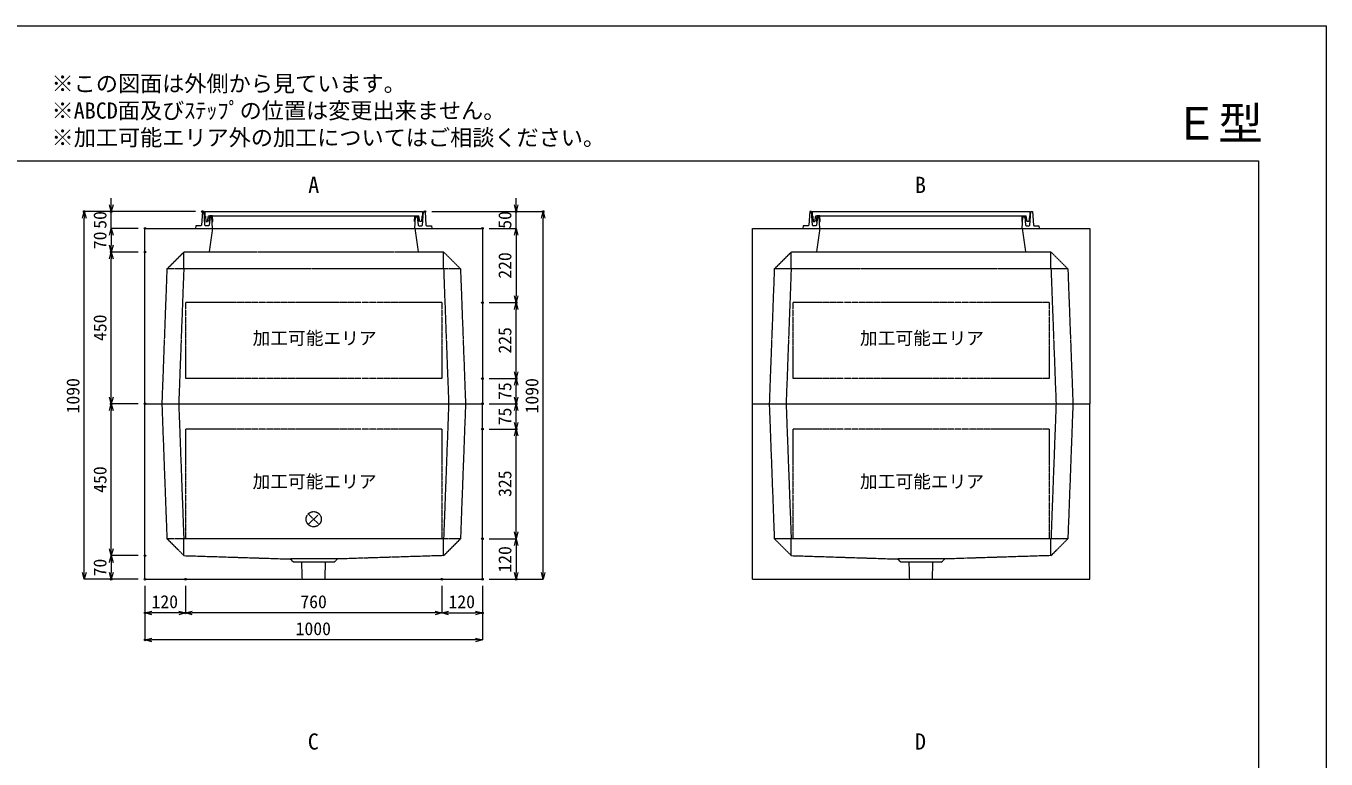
# Model space of a CAD drawing. Units: millimetres, scale not verified. Extents: x -2970 to 2970, y -2100 to 2100.
# Drawn here: x -883 to 2970, y -73 to 2100 of the extents above; entities that cross this region are included whole.
import ezdxf
from ezdxf.enums import TextEntityAlignment as Align

# ---------------------------------------------------------------- set-up
doc = ezdxf.new("R2010")
doc.units = ezdxf.units.MM
doc.header["$LTSCALE"] = 10
doc.header["$PDMODE"] = 32
doc.header["$PDSIZE"] = 5
doc.linetypes.add('LONG_DASHED1', pattern=[7, 6, -1])
doc.linetypes.add('LONG_DOUBLE_CHAIN', pattern=[21.8, 18, -1, 0.6, -0.6, 0.6, -1])
for name, color, linetype, lineweight in [('0-0_D-TTL', 7, 'Continuous', 9), ('0-1_Defpoints', 7, 'Continuous', 9), ('0-3_D-TTL-TXT', 7, 'Continuous', 9), ('0-4_D-STR-TXT', 7, 'Continuous', 9), ('0-5_D-STR-DIM', 3, 'Continuous', 9), ('0-6_0', 7, 'Continuous', 9), ('0-7_D-STR', 7, 'LONG_DASHED1', 9), ('0-9_D-STR-STR5', 1, 'LONG_DOUBLE_CHAIN', 9), ('0-A_D-STR-STR4', 134, 'Continuous', 9)]:
    doc.layers.add(name, color=color, linetype=linetype, lineweight=lineweight)
doc.styles.add('ＭＳ ゴシック', font='')
doc.styles.get('ＭＳ ゴシック').set_extended_font_data('MS Gothic')

# ---------------------------------------------------------------- blocks, each defined once
blk = doc.blocks.new('A$C4DE05FD1')
at = {"layer": '0-0_D-TTL', "color": 134}
for p, q in [((2000, 38000), (57400, 38000)), ((57400, 38000), (57400, 2000))]:
    blk.add_line(p, q, dxfattribs=at)
at = {"layer": '0-1_Defpoints', "color": 134}
for p, q in [((0, 42000), (59400, 42000)), ((59400, 42000), (59400, 0))]:
    blk.add_line(p, q, dxfattribs=at)
at = {"layer": '0-3_D-TTL-TXT', "style": 'ＭＳ ゴシック'}
for s, p in [('※この図面は外側から見ています。', (21630.5, 39907.8)), ('※ABCD面及びｽﾃｯﾌﾟの位置は変更出来ません。', (21630.5, 39107.8)), ('※加工可能エリア外の加工についてはご相談ください。', (21630.5, 38307.8))]:
    blk.add_text(s, height=481.1, dxfattribs=at).set_placement(p, align=Align.BOTTOM_LEFT)
blk = doc.blocks.new('_Open30')
at = {"layer": '0-6_0'}
blk.add_line((0, 0), (-10, 0), dxfattribs=at)
blk.add_lwpolyline([(-10, 2.679), (0, 0), (-10, -2.679)], dxfattribs=at)
blk = doc.blocks.new('A$C31CA379A')
at = {"layer": '0-4_D-STR-TXT', "style": 'ＭＳ ゴシック'}
for s, p in [('A', (-162.9, -1095.3)), ('B', (17819.3, -1095.3)), ('C', (-175.7, -17595.3)), ('D', (17819.3, -17595.3))]:
    blk.add_text(s, height=481.1, dxfattribs=at).set_placement(p, align=Align.BOTTOM_LEFT)
blk = doc.blocks.new('A$C69A01C2A')
at = {"layer": '0-7_D-STR', "linetype": 'Continuous'}
for p, q in [((-5000, 0), (-5000, 5200)), ((-5000, 5200), (5000, 5200)), ((5000, 5200), (5000, 0)), ((-5000, 0), (5000, 0))]:
    blk.add_line(p, q, dxfattribs=at)
at = {"layer": '0-7_D-STR'}
for p, q in [((-3000, 5200), (-3100, 4500)), ((3000, 5200), (3100, 4500)), ((-4350, 4000), (-3850, 4500)), ((3850, 4500), (-3850, 4500)), ((-3850, 4000), (-3850, 4500)), ((4350, 4000), (3850, 4500)), ((3850, 4000), (3850, 4500)), ((-4350, 4000), (-4500, 0)), ((4350, 4000), (-4350, 4000)), ((-3850, 4000), (-4000, 0)), ((3850, 4000), (4000, 0)), ((4350, 4000), (4500, 0))]:
    blk.add_line(p, q, dxfattribs=at)
at = {"layer": '0-9_D-STR-STR5'}
for p, q in [((-3800, 3000), (-3800, 750)), ((3800, 3000), (-3800, 3000))]:
    blk.add_line(p, q, dxfattribs=at)
blk.add_lwpolyline([(3800, 3000), (3800, 750), (-3800, 750)], dxfattribs=at)
blk = doc.blocks.new('A$C5E030ABE')
at = {"layer": '0-7_D-STR', "linetype": 'Continuous'}
for p, q in [((-5000, 0), (5000, 0)), ((-5000, -5200), (-5000, 0)), ((5000, -5200), (5000, 0)), ((-5000, -5200), (5000, -5200))]:
    blk.add_line(p, q, dxfattribs=at)
at = {"layer": '0-7_D-STR'}
for p, q in [((-4500, 0), (-4350, -4000)), ((-4000, 0), (-3850, -4000)), ((4000, 0), (3850, -4000)), ((4500, 0), (4350, -4000)), ((-3850, -4500), (-4350, -4000)), ((4350, -4000), (-4350, -4000)), ((-3850, -4500), (-3850, -4000)), ((3850, -4500), (4350, -4000)), ((3850, -4500), (3850, -4000)), ((-3850, -4500), (-700, -4600)), ((-600, -4690), (-700, -4600)), ((700, -4600), (-700, -4600)), ((600, -4690), (700, -4600)), ((3850, -4500), (700, -4600)), ((600, -4690), (-600, -4690)), ((-336.2, -5200), (-352.5, -4690)), ((336.2, -5200), (352.5, -4690))]:
    blk.add_line(p, q, dxfattribs=at)
at = {"layer": '0-9_D-STR-STR5'}
for p, q in [((3800, -750), (3800, -4000)), ((3800, -4000), (-3800, -4000))]:
    blk.add_line(p, q, dxfattribs=at)
blk.add_lwpolyline([(3800, -750), (-3800, -750), (-3800, -4000)], dxfattribs=at)
blk = doc.blocks.new('A$C284D0AE2')
at = {"layer": '0-A_D-STR-STR4'}
for p, q in [((-3300, 500), (-3327.8, 98.6)), ((-3250, 500), (-3300, 500)), ((-3221.3, 98.6), (-3250, 500)), ((-3225, 500), (-3225, 370)), ((-3490, 80), (-3500, 0)), ((-3500, 0), (3500, 0)), ((-3347.8, 80), (-3490, 80)), ((-3225, 370), (-3219.2, 370)), ((-3209.2, 360.9), (-3195, 200)), ((-3117.8, 80), (-3201.4, 80)), ((-3195, 200), (-3145, 200)), ((-3145, 200), (-3115, 370)), ((-3115, 370), (3115, 370)), ((-3090, 370), (-3106.2, 200.7)), ((-3106.2, 200.7), (-3086.1, 200.7)), ((-3070, 340), (-3098, 97.7)), ((-3000, 370), (-3090, 370)), ((-3020, 340), (-3070, 340)), ((-3000, 0), (-3020, 340)), ((-3011.8, 200.7), (-2991.8, 200.7)), ((-2991.8, 200.7), (-3000, 370)), ((3000, 370), (3090, 370)), ((3106.2, 200.7), (3086.1, 200.7)), ((3090, 370), (3106.2, 200.7)), ((3117.8, 80), (3201.4, 80)), ((3347.8, 80), (3490, 80)), ((3490, 80), (3500, 0))]:
    blk.add_line(p, q, dxfattribs=at)
for points in [[(-3225, 500), (3225, 500), (3225, 370), (3219.2, 370)], [(3221.3, 98.6), (3250, 500), (3300, 500), (3327.8, 98.6)], [(3011.8, 200.7), (2991.8, 200.7), (3000, 370)], [(3000, 0), (3020, 340), (3070, 340), (3098, 97.7)], [(3209.2, 360.9), (3195, 200), (3145, 200), (3115, 370)]]:
    blk.add_lwpolyline(points, dxfattribs=at)
for centre, radius, start, end in [((-3347.8, 100), 20, 270, 356.0372), ((-3201.4, 100), 20, 184.08562, 270), ((-3219.2, 360), 10, 5.04245, 90), ((-3117.8, 100), 20, 270, 353.41806), ((3117.8, 100), 20, 186.58194, 270), ((3201.4, 100), 20, 270, 355.91438), ((3219.2, 360), 10, 90, 174.95755), ((3347.8, 100), 20, 183.9628, 270)]:
    blk.add_arc(centre, radius, start, end, dxfattribs=at)
blk = doc.blocks.new('A$C1C640AAB')
at = {"layer": '0-9_D-STR-STR5'}
for p, q in [((-159.1, -159.1), (159.1, 159.1)), ((-159.1, 159.1), (159.1, -159.1))]:
    blk.add_line(p, q, dxfattribs=at)
blk.add_circle((0, 0), 225, dxfattribs=at)
blk = doc.blocks.new('A$C3884c24e')
at = {"layer": '0-7_D-STR'}
blk.add_blockref('A$C5E030ABE', (0, 0), dxfattribs=at)
at = {"layer": '0-9_D-STR-STR5'}
blk.add_blockref('A$C1C640AAB', (0, -3420), dxfattribs=at)

msp = doc.modelspace()

# ---------------------------------------------------------------- linework, layer by layer
at = {"layer": '0-1_Defpoints'}
for p in [(-710, 1550), (-630, 1550), (-360, 1550), (300, 1550), (570, 1550), (650, 1550), (-530, 1500), (470, 1500), (-630, 1430), (-530, 1430), (470, 1280), (570, 1280), (470, 1055), (570, 1055), (-630, 980), (-530, 980), (470, 980), (570, 980), (470, 905), (570, 905), (470, 580), (470, 580), (-530, 530), (-630, 460), (-530, 460), (-530, 460), (-410, 460), (350, 460), (470, 460), (470, 460), (570, 460), (-530, 360), (-410, 360), (470, 360), (-530, 280)]:
    msp.add_point(p, dxfattribs=at)
at = {"layer": '0-5_D-STR-DIM'}
for p, q in [((-630, 1570), (-630, 1590)), ((570, 1570), (570, 1590)), ((-380, 1550), (-710, 1550)), ((-380, 1550), (-630, 1550)), ((-630, 1500), (-630, 1550)), ((320, 1550), (570, 1550)), ((320, 1550), (650, 1550)), ((570, 1500), (570, 1550)), ((-710, 480), (-710, 1530)), ((650, 480), (650, 1530)), ((-550, 1500), (-630, 1500)), ((-550, 1500), (-630, 1500)), ((-630, 1480), (-630, 1450)), ((-630, 1480), (-630, 1460)), ((490, 1500), (570, 1500)), ((490, 1500), (570, 1500)), ((570, 1480), (570, 1300)), ((570, 1480), (570, 1460)), ((-550, 1430), (-630, 1430)), ((-550, 1430), (-630, 1430)), ((-630, 1000), (-630, 1410)), ((490, 1280), (570, 1280)), ((490, 1280), (570, 1280)), ((570, 1075), (570, 1260)), ((490, 1055), (570, 1055)), ((490, 1055), (570, 1055)), ((570, 1000), (570, 1035)), ((-550, 980), (-630, 980)), ((-550, 980), (-630, 980)), ((490, 980), (570, 980)), ((490, 980), (570, 980)), ((-630, 550), (-630, 960)), ((570, 925), (570, 960)), ((490, 905), (570, 905)), ((490, 905), (570, 905)), ((570, 600), (570, 885)), ((490, 580), (570, 580)), ((490, 580), (570, 580)), ((570, 560), (570, 480)), ((-550, 530), (-630, 530)), ((-550, 530), (-630, 530)), ((-630, 510), (-630, 480)), ((-550, 460), (-710, 460)), ((-550, 460), (-630, 460)), ((-530, 440), (-530, 280)), ((-530, 440), (-530, 360)), ((-410, 440), (-410, 360)), ((-410, 440), (-410, 360)), ((350, 440), (350, 360)), ((350, 440), (350, 360)), ((470, 440), (470, 360)), ((470, 440), (470, 280)), ((490, 460), (570, 460)), ((490, 460), (650, 460)), ((-430, 360), (-510, 360)), ((330, 360), (-390, 360)), ((370, 360), (450, 360)), ((450, 280), (-510, 280))]:
    msp.add_line(p, q, dxfattribs=at)

# ---------------------------------------------------------------- block references
at = {"layer": '0-0_D-TTL', "xscale": 0.1, "yscale": 0.1}
msp.add_blockref('A$C4DE05FD1', (-2970, -2100), dxfattribs=at)
at = {"layer": '0-4_D-STR-TXT', "xscale": 0.1, "yscale": 0.1}
msp.add_blockref('A$C31CA379A', (-30, 1700), dxfattribs=at)
at = {"layer": '0-5_D-STR-DIM', "xscale": 2, "yscale": 2}
for p, rotation in [((-710, 1550), 90), ((-630, 1550), 270), ((570, 1550), 270), ((650, 1550), 90), ((-630, 1500), 90), ((-630, 1500), 90), ((570, 1500), 90), ((570, 1500), 90), ((-630, 1430), 270), ((-630, 1430), 90), ((570, 1280), 270), ((570, 1280), 90), ((570, 1055), 270), ((570, 1055), 90), ((-630, 980), 270), ((-630, 980), 90), ((570, 980), 270), ((570, 980), 90), ((570, 905), 270), ((570, 905), 90), ((570, 580), 270), ((570, 580), 90), ((-630, 530), 270), ((-630, 530), 90), ((-710, 460), 270), ((-630, 460), 270), ((570, 460), 270), ((650, 460), 270), ((-530, 360), 180), ((-410, 360), 180), ((350, 360), 180), ((-530, 280), 180)]:
    msp.add_blockref('_Open30', p, dxfattribs=dict(at, rotation=rotation))
for p in [(-410, 360), (350, 360), (470, 360), (470, 280)]:
    msp.add_blockref('_Open30', p, dxfattribs=at)
at = {"layer": '0-7_D-STR', "xscale": 0.1, "yscale": 0.1}
for name, p in [('A$C69A01C2A', (-30, 980)), ('A$C69A01C2A', (1770, 980)), ('A$C3884c24e', (-30, 980)), ('A$C5E030ABE', (1770, 980))]:
    msp.add_blockref(name, p, dxfattribs=at)
at = {"layer": '0-A_D-STR-STR4', "xscale": 0.1, "yscale": 0.1}
for p in [(-30, 1500), (1770, 1500)]:
    msp.add_blockref('A$C284D0AE2', p, dxfattribs=at)

# ---------------------------------------------------------------- texts
at = {"layer": '0-3_D-TTL-TXT', "style": 'ＭＳ ゴシック'}
msp.add_text('Ｅ型', height=96.21, dxfattribs=at).set_placement((2519.75, 1734.55), align=Align.BOTTOM_LEFT)
at = {"layer": '0-5_D-STR-DIM', "style": 'ＭＳ ゴシック'}
for s, p in [('50', (-632.6, 1498.9)), ('50', (567.4, 1498.9)), ('70', (-632.6, 1438.4)), ('220', (567.4, 1350.8)), ('450', (-632.6, 1166.2)), ('225', (567.4, 1128.82)), ('1090', (-712.6, 951.48)), ('75', (567.4, 991.42)), ('1090', (647.4, 951.48)), ('75', (567.4, 916.42)), ('450', (-632.6, 716.2)), ('325', (567.4, 703.92)), ('120', (567.4, 479.48)), ('70', (-632.6, 468.4))]:
    msp.add_text(s, height=38.49, rotation=90, dxfattribs=at).set_placement(p, align=Align.BOTTOM_LEFT)
for s, p in [('120', (-510.52, 362.6)), ('760', (-69.6, 362.6)), ('120', (369.48, 362.6)), ('1000', (-83.52, 282.6))]:
    msp.add_text(s, height=38.49, dxfattribs=at).set_placement(p, align=Align.BOTTOM_LEFT)
at = {"layer": '0-9_D-STR-STR5', "style": 'ＭＳ ゴシック'}
for p in [(-211.06, 1143.86), (1588.94, 1143.86), (-211.06, 718.86), (1588.94, 718.86)]:
    msp.add_text('加工可能エリア', height=38.49, dxfattribs=at).set_placement(p, align=Align.BOTTOM_LEFT)

doc.saveas('drawing.dxf')
